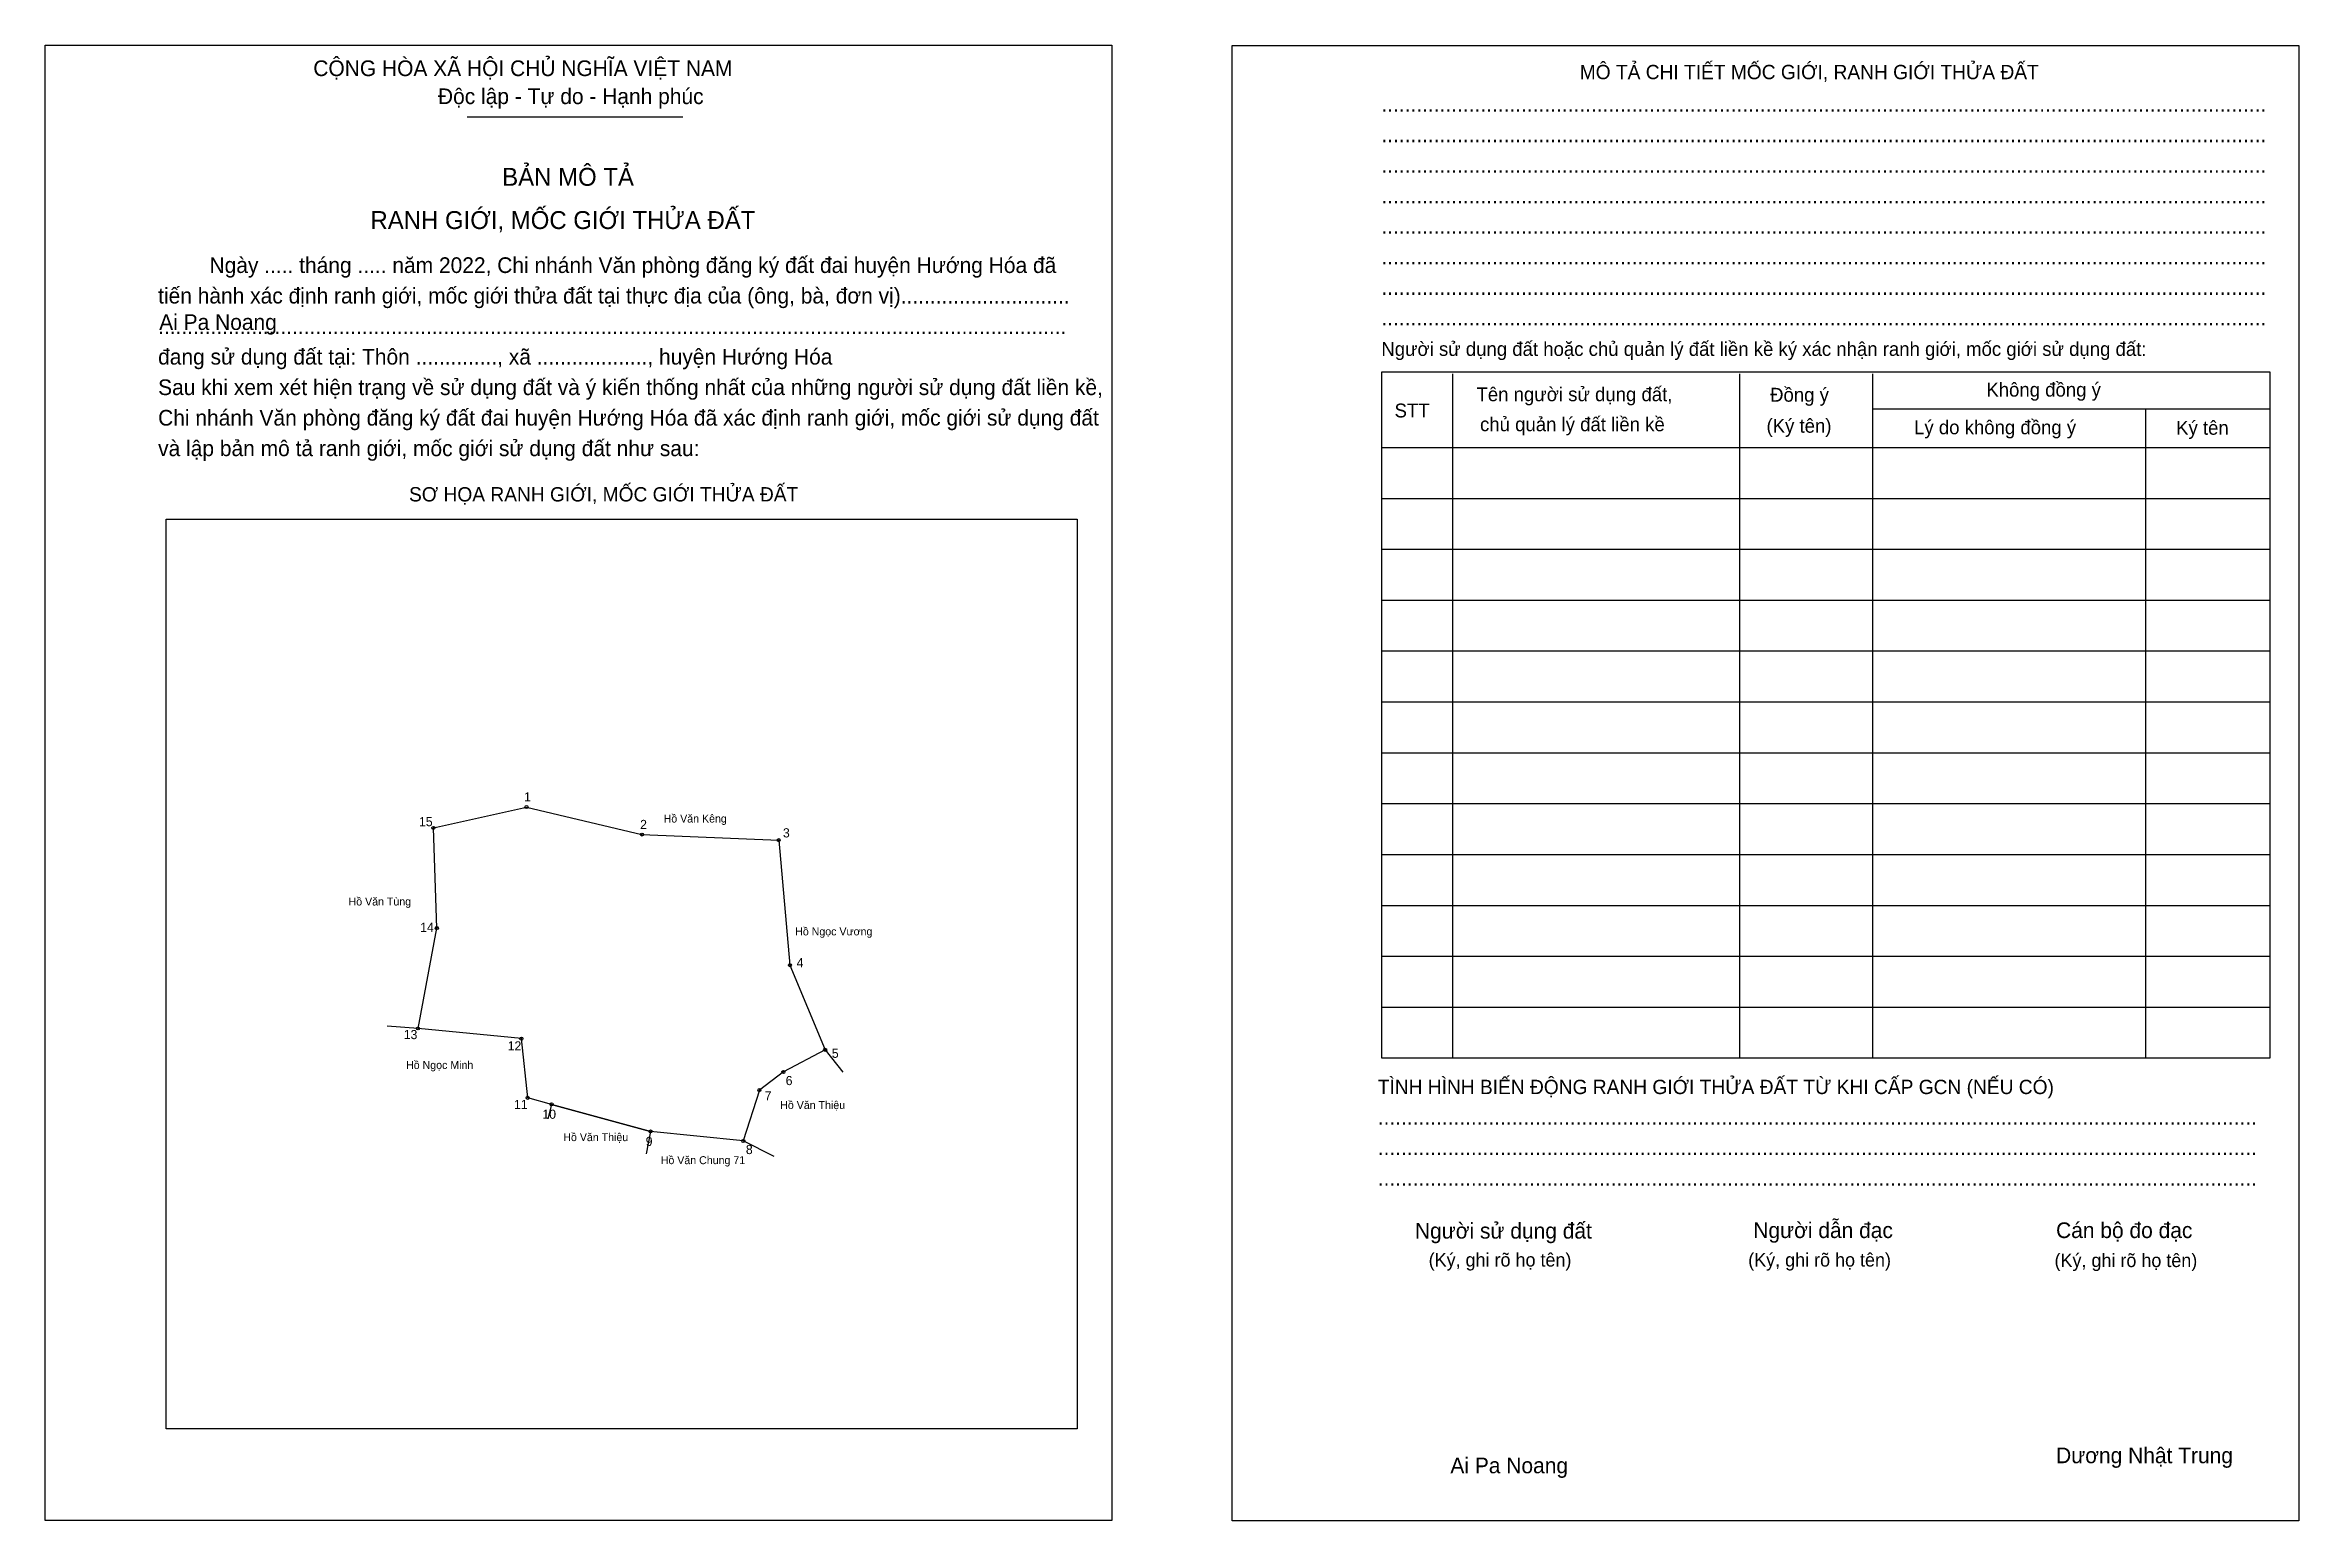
# Model space of a CAD drawing. Extents: x 546771 to 547453, y 1838162 to 1838609.
import ezdxf

# ---------------------------------------------------------------- set-up
doc = ezdxf.new("R2010")
doc.units = 0
for name, color, linetype in [('Level 1', 7, 'Continuous'), ('Level 10', 7, 'Continuous'), ('Level 11', 7, 'Continuous'), ('Level 2', 7, 'Continuous'), ('Level 25', 7, 'Continuous'), ('Level 55', 7, 'Continuous'), ('Level 6', 7, 'Continuous'), ('Level 9', 7, 'Continuous')]:
    doc.layers.add(name, color=color, linetype=linetype)

msp = doc.modelspace()

# ---------------------------------------------------------------- linework, layer by layer
at = {"layer": 'Level 1'}
for p, q in [((546770.89, 1838608.52), (546770.89, 1838608.52)), ((547129.87, 1838608.37), (547129.87, 1838608.37)), ((546898.56, 1838586.83), (546963.81, 1838586.83)), ((547196.56, 1838509.11), (547196.56, 1838302.13)), ((547283.36, 1838509.11), (547283.36, 1838302.13)), ((547323.52, 1838509.11), (547323.52, 1838302.13)), ((547323.52, 1838498.49), (547443.86, 1838498.49)), ((547406.16, 1838498.49), (547406.16, 1838302.13)), ((547175.02, 1838486.8), (547443.86, 1838486.8)), ((547175.02, 1838471.41), (547443.86, 1838471.41)), ((546807.54, 1838465.1), (546807.54, 1838465.1)), ((547175.02, 1838456.02), (547443.86, 1838456.02)), ((547175.02, 1838440.63), (547443.86, 1838440.63)), ((547175.02, 1838425.24), (547443.86, 1838425.24)), ((547175.02, 1838409.85), (547443.86, 1838409.85)), ((547175.02, 1838394.47), (547443.86, 1838394.47)), ((547175.02, 1838379.08), (547443.86, 1838379.08)), ((547175.02, 1838363.69), (547443.86, 1838363.69)), ((547175.02, 1838348.3), (547443.86, 1838348.3)), ((547175.02, 1838332.91), (547443.86, 1838332.91)), ((547175.02, 1838317.52), (547443.86, 1838317.52)), ((547082.99, 1838189.95), (547082.99, 1838189.95)), ((547093.55, 1838162.25), (547093.55, 1838162.25)), ((547452.52, 1838162.1), (547452.52, 1838162.1))]:
    msp.add_line(p, q, dxfattribs=at)
for points in [[(547443.86, 1838509.57), (547175.02, 1838509.57), (547175.02, 1838302.13), (547443.86, 1838302.13)], [(546807.54, 1838465.1), (547082.99, 1838465.1), (547082.99, 1838189.95), (546807.54, 1838189.95)]]:
    msp.add_lwpolyline(points, close=True, dxfattribs=at)
at = {"layer": 'Level 10'}
for p, q in [((546883.71, 1838311.06), (546874.35, 1838311.74)), ((547006.82, 1838304.6), (547012.17, 1838297.84)), ((546924.08, 1838288.09), (546922.9, 1838283.71)), ((546954.04, 1838279.91), (546952.64, 1838273.09)), ((546991.4, 1838272.33), (546982.06, 1838277.02))]:
    msp.add_line(p, q, dxfattribs=at)
msp.add_lwpolyline([(546916.85, 1838290.07), (546914.93, 1838307.98), (546883.71, 1838311.06), (546889.38, 1838341.43), (546888.33, 1838371.74), (546916.49, 1838378.03), (546951.38, 1838369.72), (546992.78, 1838368.01), (546996.14, 1838330.21), (547006.82, 1838304.6), (546994.17, 1838297.9), (546986.94, 1838292.44), (546982.06, 1838277.02), (546954.04, 1838279.91), (546924.08, 1838288.09)], close=True, dxfattribs=at)
at = {"layer": 'Level 11'}
for centre in [(546916.49, 1838378.03), (546888.33, 1838371.74), (546951.38, 1838369.72), (546992.78, 1838368.01), (546889.38, 1838341.43), (546996.14, 1838330.21), (546883.71, 1838311.06), (546914.93, 1838307.98), (547006.82, 1838304.6), (546994.17, 1838297.9), (546916.85, 1838290.07), (546916.85, 1838290.07), (546924.08, 1838288.09), (546986.94, 1838292.44), (546954.04, 1838279.91), (546982.06, 1838277.02)]:
    msp.add_circle(centre, 0.462, dxfattribs=at)
at = {"layer": 'Level 2'}
for points in [[(546770.9, 1838608.52), (547093.55, 1838608.52), (547093.55, 1838162.25), (546770.9, 1838162.25)], [(547129.87, 1838608.37), (547452.53, 1838608.37), (547452.53, 1838162.1), (547129.87, 1838162.1)]]:
    msp.add_lwpolyline(points, close=True, dxfattribs=at)
at = {"layer": 'Level 25'}
for p, q in [((546992.78, 1838368.01), (546996.14, 1838330.21)), ((546924.08, 1838288.09), (546954.04, 1838279.91)), ((546982.06, 1838277.02), (546954.04, 1838279.91))]:
    msp.add_line(p, q, dxfattribs=at)

# ---------------------------------------------------------------- texts
at = {"layer": 'Level 1'}
for s, height, p in [('CỘNG HÒA XÃ HỘI CHỦ NGHĨA VIỆT NAM', 4.7395, (546852.01, 1838599.14)), ('MÔ TẢ CHI TIẾT MỐC GIỚI, RANH GIỚI THỬA ĐẤT', 4.3332, (547235.02, 1838598.2)), ('Độc lập - Tự do - Hạnh phúc', 4.7395, (546889.71, 1838590.67)), ('........................................................................................................................................................', 4.73946, (547175.02, 1838588.36)), ('........................................................................................................................................................', 4.73946, (547175.02, 1838579.13)), ('BẢN MÔ TẢ', 5.417, (546909.14, 1838565.96)), ('........................................................................................................................................................', 4.73946, (547175.02, 1838569.9)), ('RANH GIỚI, MỐC GIỚI THỬA ĐẤT', 5.4171, (546869.3, 1838552.88)), ('........................................................................................................................................................', 4.73946, (547175.02, 1838560.66)), ('........................................................................................................................................................', 4.73946, (547175.02, 1838551.43)), ('Ngày ..... tháng ..... năm 2022, Chi nhánh Văn phòng đăng ký đất đai huyện Hướng Hóa đã', 4.7395, (546820.62, 1838539.58)), ('........................................................................................................................................................', 4.73946, (547175.02, 1838542.2)), ('tiến hành xác định ranh giới, mốc giới thửa đất tại thực địa của (ông, bà, đơn vị).............................', 4.73946, (546805.08, 1838530.35)), ('........................................................................................................................................................', 4.73946, (547175.02, 1838532.96)), ('............................................................................................................................................................', 4.73946, (546805.08, 1838521.12)), ('Người sử dụng đất hoặc chủ quản lý đất liền kề ký xác nhận ranh giới, mốc giới sử dụng đất:', 4.1982, (547175.02, 1838514.5)), ('........................................................................................................................................................', 4.73946, (547175.02, 1838523.73)), ('đang sử dụng đất tại: Thôn .............., xã ..................., huyện Hướng Hóa', 4.7395, (546805.08, 1838511.88)), ('Sau khi xem xét hiện trạng về sử dụng đất và ý kiến thống nhất của những người sử dụng đất liền kề,', 4.7395, (546805.08, 1838502.65)), ('Tên người sử dụng đất,', 4.1982, (547203.8, 1838500.8)), ('Đồng ý', 4.198, (547292.59, 1838500.65)), ('Không đồng ý', 4.1982, (547357.99, 1838502.19)), ('Chi nhánh Văn phòng đăng ký đất đai huyện Hướng Hóa đã xác định ranh giới, mốc giới sử dụng đất', 4.7395, (546805.08, 1838493.42)), ('STT', 4.198, (547179.02, 1838495.88)), ('chủ quản lý đất liền kề', 4.1982, (547204.87, 1838491.72)), ('(Ký tên)', 4.198, (547291.51, 1838491.26)), ('Lý do không đồng ý', 4.1982, (547336.14, 1838490.8)), ('Ký tên', 4.198, (547415.39, 1838490.65)), ('và lập bản mô tả ranh giới, mốc giới sử dụng đất như sau:', 4.7395, (546805.08, 1838484.18)), ('SƠ HỌA RANH GIỚI, MỐC GIỚI THỬA ĐẤT', 4.3332, (546880.96, 1838470.47)), ('TÌNH HÌNH BIẾN ĐỘNG RANH GIỚI THỬA ĐẤT TỪ KHI CẤP GCN (NẾU CÓ)', 4.3332, (547173.94, 1838291.21)), ('.......................................................................................................................................................', 4.73946, (547173.94, 1838281.97)), ('.......................................................................................................................................................', 4.73946, (547173.94, 1838272.74)), ('.......................................................................................................................................................', 4.73946, (547173.94, 1838263.51)), ('Người sử dụng đất', 4.7395, (547185.18, 1838247.5)), ('Người dẫn đạc', 4.7395, (547287.51, 1838247.66)), ('Cán bộ đo đạc', 4.7395, (547379.08, 1838247.66)), ('(Ký, ghi rõ họ tên)', 4.0626, (547189.33, 1838239.04)), ('(Ký, ghi rõ họ tên)', 4.0626, (547285.97, 1838239.04)), ('(Ký, ghi rõ họ tên)', 4.0626, (547378.61, 1838238.89)), ('Dương Nhật Trung', 4.7395, (547379.08, 1838179.56))]:
    msp.add_text(s, height=height, dxfattribs=at).set_placement(p)
at = {"layer": 'Level 55'}
for s, p in [('1', (546916.4, 1838378.03)), ('15', (546888.12, 1838371.74)), ('2', (546951.28, 1838369.72)), ('3', (546992.69, 1838368.01)), ('14', (546889.16, 1838341.43)), ('4', (546996.03, 1838330.21)), ('13', (546883.5, 1838311.06)), ('12', (546914.71, 1838307.98)), ('5', (547006.72, 1838304.6)), ('6', (546994.07, 1838297.9)), ('11', (546916.65, 1838290.07)), ('10', (546923.86, 1838288.09)), ('7', (546986.84, 1838292.44)), ('9', (546953.94, 1838279.91)), ('8', (546981.96, 1838277.02))]:
    msp.add_text(s, height=0.308, dxfattribs=at).set_placement(p)
at = {"layer": 'Level 6'}
for p in [(546805.4, 1838522.35), (547195.9, 1838176.51)]:
    msp.add_text('Ai Pa Noang', height=4.7397, dxfattribs=at).set_placement(p)
at = {"layer": 'Level 9'}
for s, height, p in [('1', 2.77, (546915.74, 1838379.72)), ('Hồ Văn Kêng', 2.4, (546957.97, 1838373.35)), ('15', 2.77, (546883.98, 1838372.24)), ('2', 2.77, (546950.86, 1838371.38)), ('3', 2.77, (546994.05, 1838368.85)), ('Hồ Văn Tùng', 2.4, (546862.68, 1838348.26)), ('14', 2.77, (546884.34, 1838340.28)), ('Hồ Ngọc Vương', 2.4, (546997.75, 1838339.21)), ('4', 2.77, (546998.18, 1838329.56)), ('13', 2.77, (546879.37, 1838307.83)), ('12', 2.77, (546910.8, 1838304.41)), ('Hồ Ngọc Minh', 2.4, (546880.07, 1838298.81)), ('5', 2.77, (547008.83, 1838302.18)), ('6', 2.77, (546994.88, 1838293.92)), ('11', 2.77, (546912.71, 1838286.69)), ('7', 2.77, (546988.52, 1838289.28)), ('Hồ Văn Thiệu', 2.4, (546993.23, 1838286.69)), ('10', 2.77, (546921.3, 1838283.74)), ('Hồ Văn Thiệu', 2.4, (546927.63, 1838276.98)), ('9', 2.77, (546952.54, 1838275.5)), ('8', 2.77, (546982.84, 1838273.06)), ('Hồ Văn Chung 71', 2.4, (546957.1, 1838270.02))]:
    msp.add_text(s, height=height, dxfattribs=at).set_placement(p)

doc.saveas('drawing.dxf')
